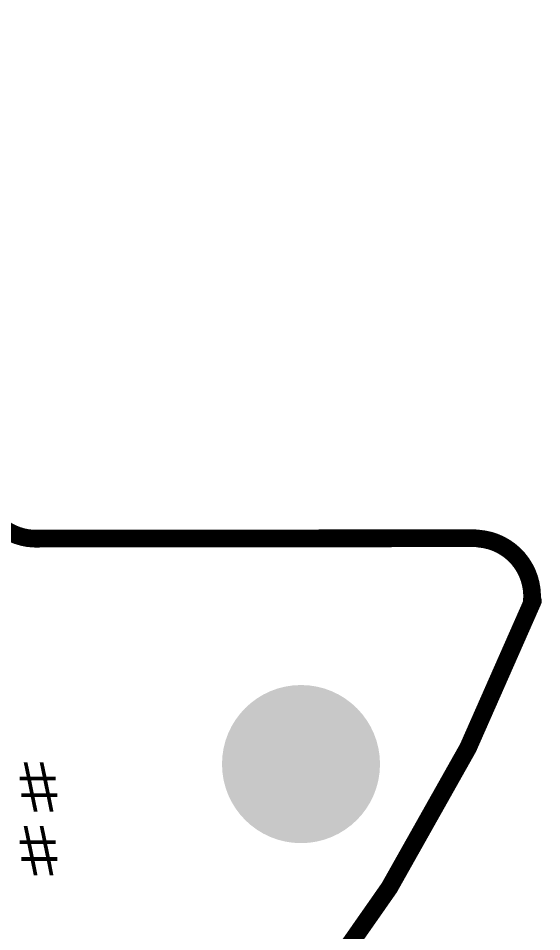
# Model space of a CAD drawing. Header units: millimetres. Extents: x -1.41 to 1.31, y -1.41 to 1.41.
# Drawn here: x 0.869 to 1.312, y -0.782 to -0.008 of the extents above; entities that cross this region are included whole.
import ezdxf

# ---------------------------------------------------------------- set-up
doc = ezdxf.new("R2010")
doc.units = ezdxf.units.MM
doc.header["$MEASUREMENT"] = 0
for name, color, linetype in [('BottomLayer', 5, 'Continuous'), ('BottomSolder', 6, 'Continuous'), ('Mechanical2', 216, 'Continuous'), ('MultiLayer', 9, 'Continuous'), ('PadHoleLayer', 156, 'Continuous'), ('TopLayer', 1, 'Continuous'), ('TopOverlay', 2, 'Continuous'), ('TopSolder', 216, 'Continuous')]:
    doc.layers.add(name, color=color, linetype=linetype)
doc.styles.add('Arial', font='', dxfattribs={"height": 0.2})
doc.styles.get('Arial').set_extended_font_data('Arial')

msp = doc.modelspace()

# ---------------------------------------------------------------- hatches: boundary and pattern name
at = {"layer": 'BottomLayer'}
h = msp.add_hatch(color=5, dxfattribs=at)
edge = h.paths.add_edge_path()
edge.add_arc((1.1081, -0.63976), 0.05906, 0, 360)
at = {"layer": 'BottomSolder'}
h = msp.add_hatch(color=6, dxfattribs=at)
edge = h.paths.add_edge_path()
edge.add_arc((1.1081, -0.63976), 0.06306, 0, 360)
at = {"layer": 'MultiLayer'}
h = msp.add_hatch(color=9, dxfattribs=at)
edge = h.paths.add_edge_path()
edge.add_arc((1.1081, -0.63976), 0.05906, 0, 360)
at = {"layer": 'PadHoleLayer'}
h = msp.add_hatch(color=156, dxfattribs=at)
edge = h.paths.add_edge_path()
edge.add_arc((1.1081, -0.63976), 0.06693, 0, 360)
at = {"layer": 'TopLayer'}
h = msp.add_hatch(color=1, dxfattribs=at)
edge = h.paths.add_edge_path()
edge.add_arc((1.1081, -0.63976), 0.05906, 0, 360)
at = {"layer": 'TopSolder'}
h = msp.add_hatch(color=216, dxfattribs=at)
edge = h.paths.add_edge_path()
edge.add_arc((1.1081, -0.63976), 0.06306, 0, 360)

# ---------------------------------------------------------------- linework, layer by layer
at = {"layer": 'Mechanical2', "const_width": 0.015}
for points in [[(1.30453, -0.50159, -5.376897), (1.30384, 0.50339)], [(0.88601, -0.44896, -0.463186), (0.8354, -0.39401)], [(1.25851, -0.44891, -0.413744), (1.30374, -0.50128)]]:
    msp.add_lwpolyline(points, format="xyb", dxfattribs=at)
msp.add_lwpolyline([(0.88601, -0.44886), (1.25551, -0.44859)], dxfattribs=at)
at = {"layer": 'Mechanical2', "const_width": 0.0075}
for points in [[(0.88226, -0.44886, 1), (0.88976, -0.44886, 1)], [(0.88226, -0.44896, 1), (0.88976, -0.44896, 1)], [(1.25176, -0.44859, 1), (1.25926, -0.44859, 1)], [(1.25476, -0.44891, 1), (1.26226, -0.44891, 1)], [(1.29999, -0.50128, 1), (1.30749, -0.50128, 1)], [(1.30078, -0.50159, 1), (1.30828, -0.50159, 1)]]:
    msp.add_lwpolyline(points, format="xyb", close=True, dxfattribs=at)

# ---------------------------------------------------------------- texts
at = {"layer": 'TopOverlay', "style": 'Arial', "text_generation_flag": 2}
for p in [(0.902, -0.67992), (0.902, -0.73392)]:
    msp.add_text('#', height=0.042, rotation=360, dxfattribs=at).set_placement(p)

doc.saveas('drawing.dxf')
